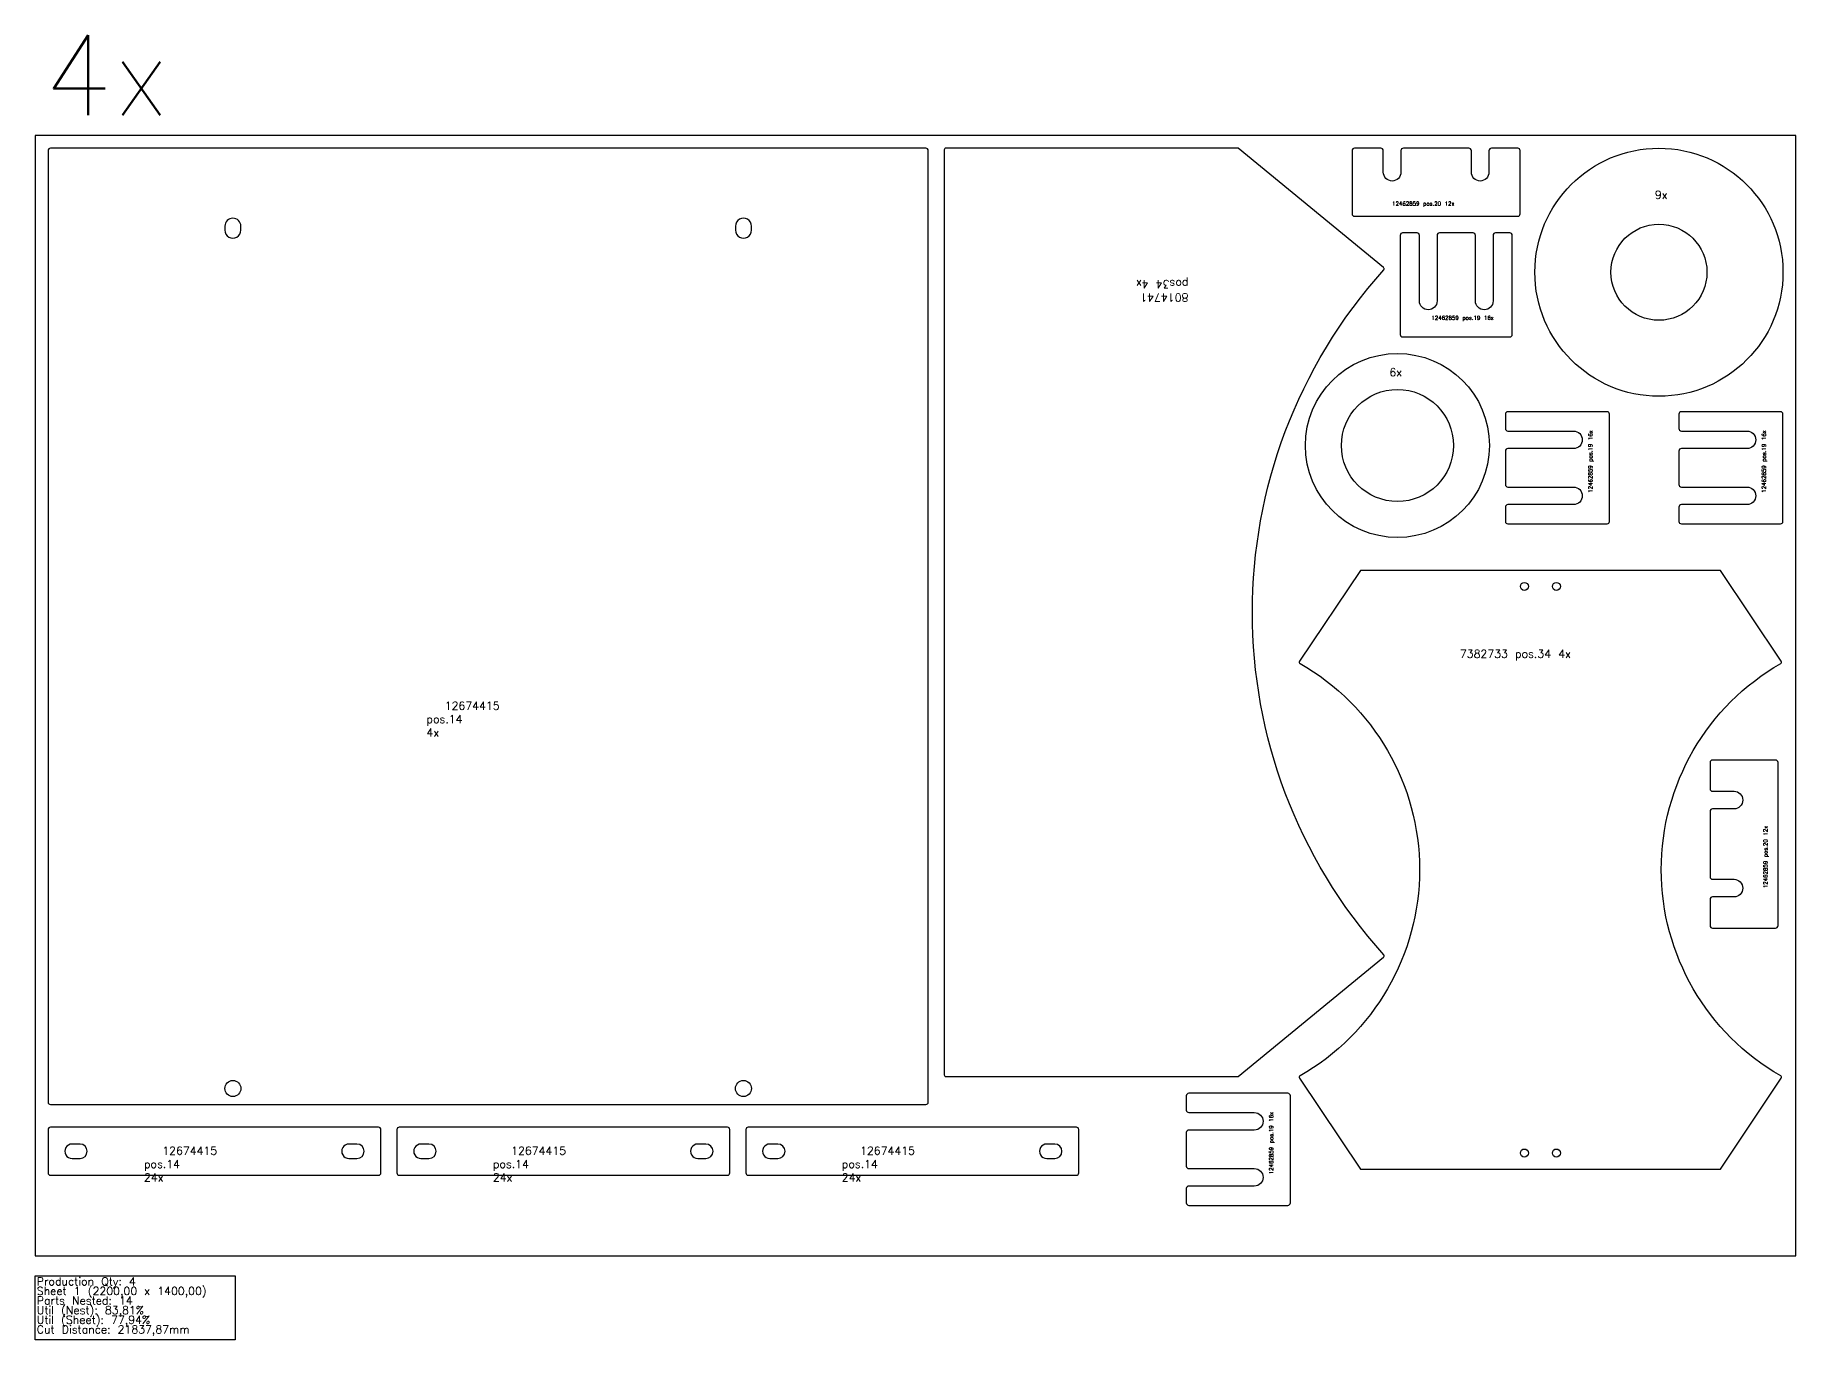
# Model space of a CAD drawing. Header units: millimetres. Extents: x 0 to 10914, y -105 to 2376.
# Drawn here: x 0 to 2200, y -105 to 1525 of the extents above; entities that cross this region are included whole.
import ezdxf

# ---------------------------------------------------------------- set-up
doc = ezdxf.new("R2010")
doc.units = ezdxf.units.MM
for name, color, linetype in [('--NestedParts--', 7, 'Continuous'), ('sheet', 24, 'Continuous'), ('Stats', 7, 'Continuous'), ('Texto', 7, 'Continuous')]:
    doc.layers.add(name, color=color, linetype=linetype)
doc.styles.get("Standard").update_dxf_attribs({"font": 'txt.shx'})

msp = doc.modelspace()

# ---------------------------------------------------------------- linework, layer by layer
at = {"layer": '--NestedParts--', "color": 7}
for points in [[(1116, 192), (1116, 1381, 0.414214), (1113, 1384), (19, 1384, 0.414214), (16, 1381), (16, 192, 0.414214), (19, 189), (1113, 189, 0.414214)], [(1138, 1384, 0.414214), (1136, 1382), (1136, 226, 0.414214), (1138, 224), (1503, 224), (1684.9, 373.1, 0.427715), (1685.2, 376, -0.383555), (1685.2, 1232, 0.427715), (1684.9, 1234.9), (1503, 1384)], [(1819.6, 1384, 0.414214), (1816.6, 1381), (1816.6, 1354, -0.999998), (1794.6, 1354), (1794.6, 1381, 0.414214), (1791.6, 1384), (1709.6, 1384, 0.414214), (1706.6, 1381), (1706.6, 1354, -0.999998), (1684.6, 1354), (1684.6, 1381, 0.414214), (1681.6, 1384), (1648.6, 1384, 0.414214), (1645.6, 1381), (1645.6, 1302, 0.414214), (1648.6, 1299), (1852.6, 1299, 0.414214), (1855.6, 1302), (1855.6, 1381, 0.414214), (1852.6, 1384)], [(237, 1281.5, 1.000001), (257, 1281.5), (257, 1286.5, 0.999999), (237, 1286.5)], [(875, 1281.5, 1.000007), (895, 1281.5), (895, 1286.5, 1.000008), (875, 1286.5)], [(1799.7, 1193.1), (1799.7, 1275.1, 0.414214), (1796.7, 1278.1), (1754.7, 1278.1, 0.414214), (1751.7, 1275.1), (1751.7, 1193.1, -0.999999), (1729.7, 1193.1), (1729.7, 1275.1, 0.414214), (1726.7, 1278.1), (1708.7, 1278.1, 0.414214), (1705.7, 1275.1), (1705.7, 1151.1, 0.414214), (1708.7, 1148.1), (1842.7, 1148.1, 0.414214), (1845.7, 1151.1), (1845.7, 1275.1, 0.414214), (1842.7, 1278.1), (1824.7, 1278.1, 0.414214), (1821.7, 1275.1), (1821.7, 1193.1, -0.999998)], [(1922.2, 1008.6), (1840.2, 1008.6, 0.414214), (1837.2, 1005.6), (1837.2, 963.6, 0.414214), (1840.2, 960.6), (1922.2, 960.6, -0.999999), (1922.2, 938.6), (1840.2, 938.6, 0.414214), (1837.2, 935.6), (1837.2, 917.6, 0.414214), (1840.2, 914.6), (1964.2, 914.6, 0.414214), (1967.2, 917.6), (1967.2, 1051.6, 0.414214), (1964.2, 1054.6), (1840.2, 1054.6, 0.414214), (1837.2, 1051.6), (1837.2, 1033.6, 0.414214), (1840.2, 1030.6), (1922.2, 1030.6, -0.999998)], [(2139, 1008.6), (2057, 1008.6, 0.414214), (2054, 1005.6), (2054, 963.6, 0.414214), (2057, 960.6), (2139, 960.6, -0.999999), (2139, 938.6), (2057, 938.6, 0.414214), (2054, 935.6), (2054, 917.6, 0.414214), (2057, 914.6), (2181, 914.6, 0.414214), (2184, 917.6), (2184, 1051.6, 0.414214), (2181, 1054.6), (2057, 1054.6, 0.414214), (2054, 1051.6), (2054, 1033.6, 0.414214), (2057, 1030.6), (2139, 1030.6, -0.999998)], [(1655.9, 856.4), (1579.9, 743, 0.434738), (1580.6, 740.1, -0.579455), (1580.6, 224.8, 0.434738), (1579.9, 221.9), (1655.9, 108.4), (2105.9, 108.4), (2181.9, 221.9, 0.434738), (2181.2, 224.8, -0.579455), (2181.2, 740.1, 0.434738), (2181.9, 743), (2105.9, 856.4)], [(2092.8, 583.4, 0.414214), (2095.8, 580.4), (2122.8, 580.4, -0.999998), (2122.8, 558.4), (2095.8, 558.4, 0.414214), (2092.8, 555.4), (2092.8, 473.4, 0.414214), (2095.8, 470.4), (2122.8, 470.4, -0.999998), (2122.8, 448.4), (2095.8, 448.4, 0.414214), (2092.8, 445.4), (2092.8, 412.4, 0.414214), (2095.8, 409.4), (2174.8, 409.4, 0.414214), (2177.8, 412.4), (2177.8, 616.4, 0.414214), (2174.8, 619.4), (2095.8, 619.4, 0.414214), (2092.8, 616.4)], [(1523.4, 157), (1441.4, 157, 0.414214), (1438.4, 154), (1438.4, 112, 0.414214), (1441.4, 109), (1523.4, 109, -0.999999), (1523.4, 87), (1441.4, 87, 0.414214), (1438.4, 84), (1438.4, 66, 0.414214), (1441.4, 63), (1565.4, 63, 0.414214), (1568.4, 66), (1568.4, 200, 0.414214), (1565.4, 203), (1441.4, 203, 0.414214), (1438.4, 200), (1438.4, 182, 0.414214), (1441.4, 179), (1523.4, 179, -0.999998)], [(429, 160.6), (19, 160.6, 0.414214), (16, 157.6), (16, 103.6, 0.414214), (19, 100.6), (429, 100.6, 0.414214), (432, 103.6), (432, 157.6, 0.414214)], [(865, 160.6), (455, 160.6, 0.414214), (452, 157.6), (452, 103.6, 0.414214), (455, 100.6), (865, 100.6, 0.414214), (868, 103.6), (868, 157.6, 0.414214)], [(1301, 160.6), (891, 160.6, 0.414214), (888, 157.6), (888, 103.6, 0.414214), (891, 100.6), (1301, 100.6, 0.414214), (1304, 103.6), (1304, 157.6, 0.414214)], [(56, 121.6, 0.999997), (56, 139.6), (46, 139.6, 1.000003), (46, 121.6)], [(402, 121.6, 0.999997), (402, 139.6), (392, 139.6, 1.000008), (392, 121.6)], [(492, 121.6, 0.999997), (492, 139.6), (482, 139.6, 1.000003), (482, 121.6)], [(838, 121.6, 0.999997), (838, 139.6), (828, 139.6, 1.000008), (828, 121.6)], [(928, 121.6, 0.999997), (928, 139.6), (918, 139.6, 1.000003), (918, 121.6)], [(1274, 121.6, 0.999997), (1274, 139.6), (1264, 139.6, 1.000008), (1264, 121.6)]]:
    msp.add_lwpolyline(points, format="xyb", close=True, dxfattribs=at)
for centre, radius in [((2029, 1229), 155), ((2029, 1229), 60), ((1702.2, 1012.5), 115), ((1702.2, 1012.5), 70), ((1860.9, 836.4), 5), ((1900.9, 836.4), 5), ((247, 209), 10), ((885, 209), 10), ((1860.9, 128.4), 5), ((1900.9, 128.4), 5)]:
    msp.add_circle(centre, radius, dxfattribs=at)
at = {"layer": 'sheet', "color": 7}
msp.add_lwpolyline([(0, 0), (2200, 0), (2200, 1400), (0, 1400)], close=True, dxfattribs=at)
at = {"layer": 'Stats', "color": 151}
msp.add_lwpolyline([(0, -25), (250, -25), (250, -105), (0, -105), (0, -25)], close=True, dxfattribs=at)

# ---------------------------------------------------------------- texts
at = {"insert": (10.4, 1525.2), "char_height": 100, "attachment_point": 1}
msp.add_mtext('4x', dxfattribs=at)
at = {"layer": 'Stats', "color": 60}
for s, p in [('Sheet 1 (2200,00 x 1400,00)', (2, -49)), ('Production Qty: 4', (2, -37)), ('Parts Nested: 14', (2, -61)), ('Util (Nest): 83,81%', (2, -73)), ('Cut Distance: 21837,87mm', (2, -97)), ('Util (Sheet): 77,94%', (2, -85))]:
    msp.add_text(s, height=10, dxfattribs=at).set_placement(p)
at = {"layer": 'Texto', "color": 3, "attachment_point": 1}
for s, insert, char_height, width in [('9x', (2023.9, 1330.7), 10, 32.267), ('12462859 pos.20 12x', (1695.5, 1317.2), 5, 163.46), ('12462859 pos.19 16x', (1744.6, 1174.5), 5, 163.46), ('6x', (1692.2, 1109), 10, 32.267), ('7382733 pos.34 4x', (1780.3, 757.2), 10, 239.451), ('{\\W2.564119; }12674415 pos.14 \\P{\\W7.16343;  }4x', (488.9, 692.3), 10, 125.689), ('{\\W2.564119; }12674415 pos.14 \\P{\\W6.67793;  }24x', (135.9, 136.3), 10, 125.689), ('{\\W2.564119; }12674415 pos.14 \\P{\\W6.67793;  }24x', (571.9, 136.3), 10, 125.689), ('{\\W2.564119; }12674415 pos.14 \\P{\\W6.67793;  }24x', (1007.9, 136.3), 10, 125.689)]:
    msp.add_mtext(s, dxfattribs=dict(at, insert=insert, char_height=char_height, width=width))
for s, insert, char_height, width, rotation in [('8014741\\Ppos34 4x', (1441, 1192.3), 10, 375.115, 180), ('12462859 pos.19 16x', (1940.8, 953.5), 5, 163.46, 90), ('12462859 pos.19 16x', (2157.7, 953.5), 5, 163.46, 90), ('12462859 pos.20 12x', (2159.6, 459.3), 5, 163.46, 90), ('12462859 pos.19 16x', (1542, 101.8), 5, 163.46, 90)]:
    msp.add_mtext(s, dxfattribs=dict(at, insert=insert, char_height=char_height, width=width, rotation=rotation))

doc.saveas('drawing.dxf')
